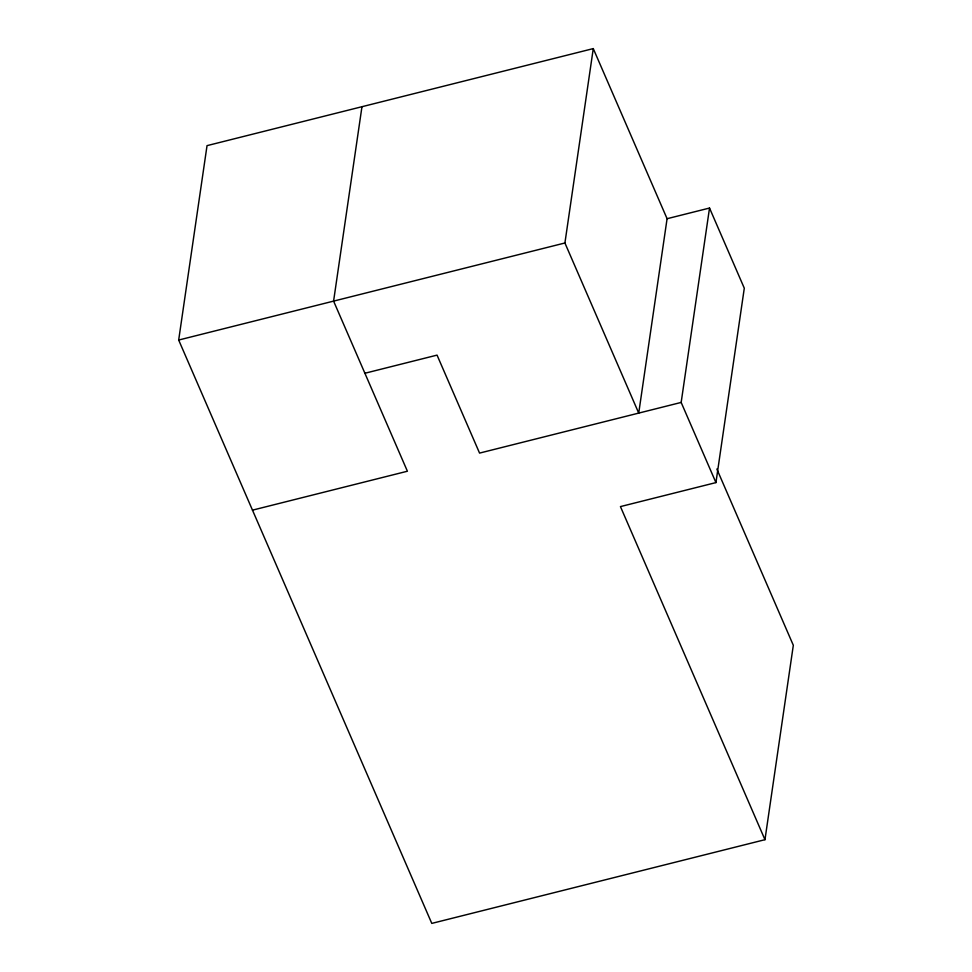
<?xml version="1.0" encoding="UTF-8"?>
<svg xmlns="http://www.w3.org/2000/svg" width="972" height="972" viewBox="0 0 972 972"><rect width="100%" height="100%" fill="white"/><g stroke="black" fill="none" stroke-linecap="round" stroke-linejoin="round"><path stroke-width="1.46" d="M716.85 469.026L793.322 645.287L764.964 839.687L431.787 923.4L178.678 340.042L207.036 145.642L593.272 48.6L667.084 218.712L638.726 413.1L564.914 242.988L593.272 48.6M361.961 106.726L333.59 301.113L407.402 471.226L252.477 510.154M764.964 839.687L620.44 506.594L715.939 482.598L681.165 402.432L709.524 208.044L667.084 218.712M715.939 482.598L744.297 288.198L709.524 208.044M178.678 340.042L564.914 242.988M364.901 373.26L437.048 355.12L479.56 453.098L681.165 402.432"/></g></svg>
